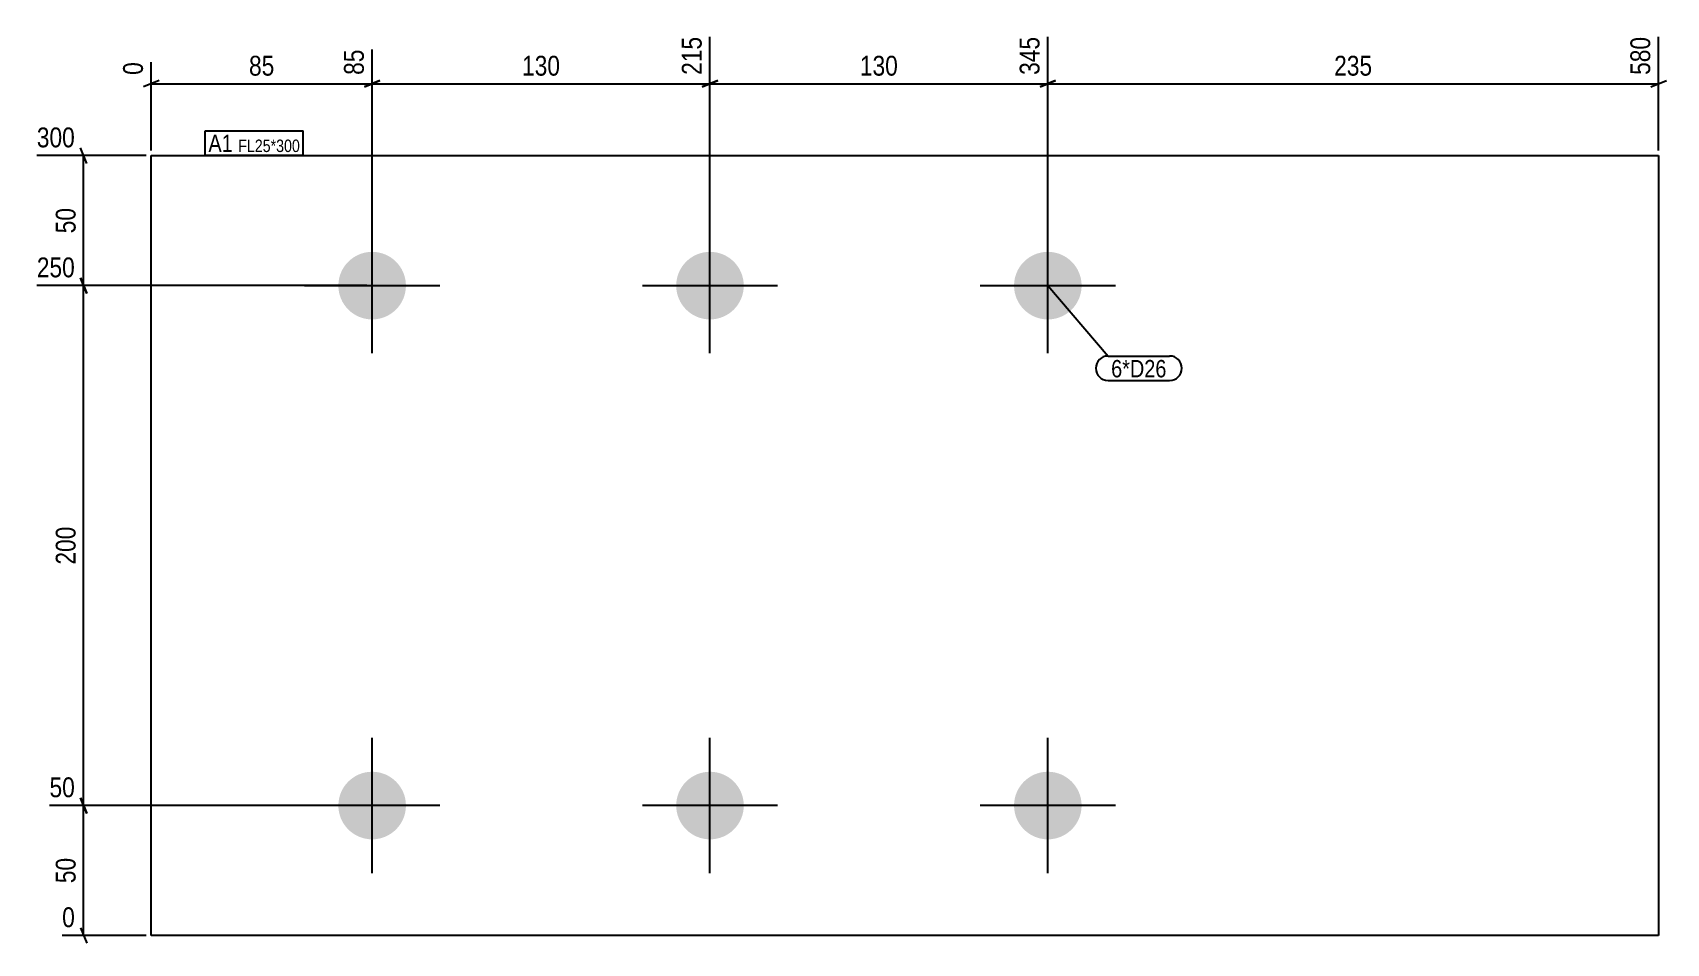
# Model space of a CAD drawing. Header units: millimetres. Extents: x 4 to 633, y 6 to 356.
import ezdxf

# ---------------------------------------------------------------- set-up
doc = ezdxf.new("R2010")
doc.units = ezdxf.units.MM
for name, color, linetype in [('MÅLSÆTNING', 7, 'Continuous'), ('STÅL', 7, 'Continuous'), ('TEKST', 7, 'Continuous')]:
    doc.layers.add(name, color=color, linetype=linetype)
doc.styles.add('Arial Narrow', font='ARIALN.TTF', dxfattribs={"height": 0.2})

msp = doc.modelspace()

# ---------------------------------------------------------------- hatches: boundary and pattern name
at = {"layer": 'STÅL', "linetype": 'Continuous'}
for points in [[(122.03, 259, -1), (148.03, 259, -1)], [(252.03, 259, -1), (278.03, 259, -1)], [(382.03, 259, -1), (408.03, 259, -1)], [(122.03, 59, -1), (148.03, 59, -1)], [(252.03, 59, -1), (278.03, 59, -1)], [(382.03, 59, -1), (408.03, 59, -1)]]:
    msp.add_hatch(color=3, dxfattribs=at).paths.add_polyline_path(points)

# ---------------------------------------------------------------- linework, layer by layer
at = {"layer": 'MÅLSÆTNING', "color": 7, "linetype": 'Continuous'}
for p, q in [((265.03, 261), (265.03, 354.71)), ((265.03, 261), (265.03, 354.71)), ((395.03, 261), (395.03, 354.71)), ((395.03, 261), (395.03, 354.71)), ((630.03, 311), (630.03, 354.71)), ((135.03, 261), (135.03, 349.83)), ((135.03, 261), (135.03, 349.83)), ((50.03, 311), (50.03, 344.96)), ((53.03, 337.88), (47.03, 335.48)), ((50.03, 336.68), (135.03, 336.68)), ((138.03, 337.88), (132.03, 335.48)), ((132.03, 335.48), (138.03, 337.88)), ((135.03, 336.68), (265.03, 336.68)), ((268.03, 337.88), (262.03, 335.48)), ((262.03, 335.48), (268.03, 337.88)), ((265.03, 336.68), (395.03, 336.68)), ((398.03, 337.88), (392.03, 335.48)), ((392.03, 335.48), (398.03, 337.88)), ((395.03, 336.68), (630.03, 336.68)), ((627.03, 335.48), (633.03, 337.88)), ((48.03, 309), (6, 309)), ((25.23, 306), (22.82, 312)), ((133.03, 259), (6, 259)), ((25.23, 256), (22.82, 262)), ((24.02, 59), (24.02, 259)), ((133.03, 59), (10.88, 59)), ((133.03, 59), (10.88, 59)), ((22.82, 62), (25.23, 56)), ((25.23, 56), (22.82, 62)), ((24.02, 9), (24.02, 59)), ((48.03, 9), (15.75, 9)), ((22.82, 12), (25.23, 6))]:
    msp.add_line(p, q, dxfattribs=at)
at = {"layer": 'STÅL', "color": 2, "linetype": 'Continuous'}
for p, q in [((50.03, 9), (50.03, 309)), ((50.03, 309), (630.03, 309)), ((630.03, 309), (630.03, 9)), ((630.03, 9), (50.03, 9))]:
    msp.add_line(p, q, dxfattribs=at)
at = {"layer": 'STÅL', "color": 3, "linetype": 'Continuous'}
for p, q in [((135.03, 233), (135.03, 285)), ((265.03, 233), (265.03, 285)), ((395.03, 233), (395.03, 285)), ((109.03, 259), (161.03, 259)), ((239.03, 259), (291.03, 259)), ((369.03, 259), (421.03, 259)), ((135.03, 33), (135.03, 85)), ((265.03, 33), (265.03, 85)), ((395.03, 33), (395.03, 85)), ((161.03, 59), (109.03, 59)), ((291.03, 59), (239.03, 59)), ((421.03, 59), (369.03, 59))]:
    msp.add_line(p, q, dxfattribs=at)

# ---------------------------------------------------------------- wipeouts: each hides what was drawn before it
at = {"color": 0}
msp.add_wipeout([(440.71, 223.72), (440.71, 230.72), (419.39, 230.72), (419.39, 223.72)], dxfattribs=at).dxf.layer = 'TEKST'

# ---------------------------------------------------------------- next in the draw order: wipeouts: each hides what was drawn before it
at = {"color": 0, "linetype": 'Continuous'}
for points in [[(263.43, 356.31), (252.23, 356.31), (252.23, 338.48), (263.43, 338.48)], [(393.43, 356.31), (382.23, 356.31), (382.23, 338.48), (393.43, 338.48)], [(628.43, 356.31), (617.23, 356.31), (617.23, 338.48), (628.43, 338.48)], [(48.43, 346.56), (37.23, 346.56), (37.23, 338.48), (48.43, 338.48)], [(133.43, 351.43), (122.23, 351.43), (122.23, 338.48), (133.43, 338.48)], [(22.22, 260.6), (22.22, 271.8), (4.4, 271.8), (4.4, 260.6)], [(22.22, 60.6), (22.22, 71.8), (9.27, 71.8), (9.27, 60.6)], [(22.22, 10.6), (22.22, 21.8), (14.15, 21.8), (14.15, 10.6)]]:
    msp.add_wipeout(points, dxfattribs=at).dxf.layer = 'MÅLSÆTNING'
at = {"color": 0}
for points, layer in [([(99, 338.18), (99, 349.38), (86.05, 349.38), (86.05, 338.18)], 'MÅLSÆTNING'), ([(208.94, 338.18), (208.94, 349.38), (191.11, 349.38), (191.11, 338.18)], 'MÅLSÆTNING'), ([(338.94, 338.18), (338.94, 349.38), (321.11, 349.38), (321.11, 338.18)], 'MÅLSÆTNING'), ([(521.44, 338.18), (521.44, 349.38), (503.61, 349.38), (503.61, 338.18)], 'MÅLSÆTNING'), ([(22.52, 167.91), (11.32, 167.91), (11.32, 150.09), (22.52, 150.09)], 'MÅLSÆTNING'), ([(22.52, 40.47), (11.32, 40.47), (11.32, 27.52), (22.52, 27.52)], 'MÅLSÆTNING'), ([(81.4, 310.4), (81.4, 317.4), (72.03, 317.4), (72.03, 310.4)], 'TEKST'), ([(440.71, 223.72), (440.71, 230.72), (419.39, 230.72), (419.39, 223.72)], 'TEKST')]:
    msp.add_wipeout(points, dxfattribs=at).dxf.layer = layer

# ---------------------------------------------------------------- next in the draw order: linework, layer by layer
at = {"layer": 'MÅLSÆTNING', "color": 7, "linetype": 'Continuous'}
for p, q in [((24.02, 259), (24.02, 309)), ((133.03, 259), (6, 259)), ((22.82, 262), (25.23, 256))]:
    msp.add_line(p, q, dxfattribs=at)
at = {"layer": 'TEKST', "color": 7, "linetype": 'Continuous'}
for p, q in [((395.03, 259), (418.19, 231.92)), ((418.19, 231.92), (441.91, 231.92)), ((418.19, 222.52), (441.91, 222.52))]:
    msp.add_line(p, q, dxfattribs=at)
for centre, start, end in [((418.19, 227.22), 90, 270), ((441.91, 227.22), 270, 90)]:
    msp.add_arc(centre, 4.7, start, end, dxfattribs=at)

# ---------------------------------------------------------------- next in the draw order: texts
at = {"layer": 'MÅLSÆTNING', "color": 3, "linetype": 'Continuous', "style": 'Arial Narrow'}
for s, height, p in [('215', 7.635, (261.83, 340.08)), ('345', 7.635, (391.83, 340.08)), ('580', 7.635, (626.83, 340.08)), ('85', 7.635, (131.83, 340.08)), ('0', 7.64, (46.83, 340.08))]:
    msp.add_text(s, height=height, rotation=90.00021, dxfattribs=at).set_placement(p)
at = {"layer": 'MÅLSÆTNING', "color": 3, "style": 'Arial Narrow'}
for s, p in [('85', (87.65, 339.78)), ('130', (192.71, 339.78)), ('130', (322.71, 339.78)), ('235', (505.21, 339.78))]:
    msp.add_text(s, height=7.635, dxfattribs=at).set_placement(p)
at = {"layer": 'MÅLSÆTNING', "color": 3, "linetype": 'Continuous', "style": 'Arial Narrow'}
for s, height, p in [('250', 7.635, (6, 262.2)), ('50', 7.635, (10.88, 62.2)), ('0', 7.64, (15.75, 12.2))]:
    msp.add_text(s, height=height, dxfattribs=at).set_placement(p)
at = {"layer": 'MÅLSÆTNING', "color": 3, "style": 'Arial Narrow'}
for s, p in [('200', (20.92, 151.69)), ('50', (20.92, 29.13))]:
    msp.add_text(s, height=7.635, rotation=90.00021, dxfattribs=at).set_placement(p)
at = {"layer": 'TEKST', "color": 3, "style": 'Arial Narrow'}
msp.add_text('6*D26', height=6.681, dxfattribs=at).set_placement((419.39, 223.72))

# ---------------------------------------------------------------- next in the draw order: wipeouts: each hides what was drawn before it
at = {"color": 0}
msp.add_wipeout([(81.4, 310.4), (81.4, 317.4), (72.03, 317.4), (72.03, 310.4)], dxfattribs=at).dxf.layer = 'TEKST'

# ---------------------------------------------------------------- next in the draw order: linework, layer by layer
at = {"layer": 'TEKST', "color": 7, "linetype": 'Continuous'}
for p, q in [((70.83, 318.6), (108.46, 318.6)), ((70.83, 309.2), (70.83, 318.6))]:
    msp.add_line(p, q, dxfattribs=at)

# ---------------------------------------------------------------- next in the draw order: wipeouts: each hides what was drawn before it
at = {"color": 0, "linetype": 'Continuous'}
msp.add_wipeout([(22.22, 310.6), (22.22, 321.8), (4.4, 321.8), (4.4, 310.6)], dxfattribs=at).dxf.layer = 'MÅLSÆTNING'
at = {"color": 0}
for points, layer in [([(22.52, 290.47), (11.32, 290.47), (11.32, 277.52), (22.52, 277.52)], 'MÅLSÆTNING'), ([(107.26, 310.4), (107.26, 315.4), (83.5, 315.4), (83.5, 310.4)], 'TEKST')]:
    msp.add_wipeout(points, dxfattribs=at).dxf.layer = layer

# ---------------------------------------------------------------- next in the draw order: texts
at = {"layer": 'MÅLSÆTNING', "color": 3, "linetype": 'Continuous', "style": 'Arial Narrow'}
msp.add_text('300', height=7.635, dxfattribs=at).set_placement((6, 312.2))
at = {"layer": 'MÅLSÆTNING', "color": 3, "style": 'Arial Narrow'}
msp.add_text('50', height=7.635, rotation=90.00021, dxfattribs=at).set_placement((20.92, 279.13))

# ---------------------------------------------------------------- next in the draw order: wipeouts: each hides what was drawn before it
at = {"color": 0}
msp.add_wipeout([(107.26, 310.4), (107.26, 315.4), (83.5, 315.4), (83.5, 310.4)], dxfattribs=at).dxf.layer = 'TEKST'

# ---------------------------------------------------------------- next in the draw order: linework, layer by layer
at = {"layer": 'TEKST', "color": 7, "linetype": 'Continuous'}
for p, q in [((108.46, 309.2), (108.46, 318.6)), ((70.83, 309.2), (108.46, 309.2))]:
    msp.add_line(p, q, dxfattribs=at)

# ---------------------------------------------------------------- next in the draw order: texts
at = {"layer": 'TEKST', "color": 3, "style": 'Arial Narrow'}
for s, height, p in [('A1', 6.681, (72.03, 310.4)), ('FL25*300', 4.772, (83.5, 310.4))]:
    msp.add_text(s, height=height, dxfattribs=at).set_placement(p)

doc.saveas('drawing.dxf')
